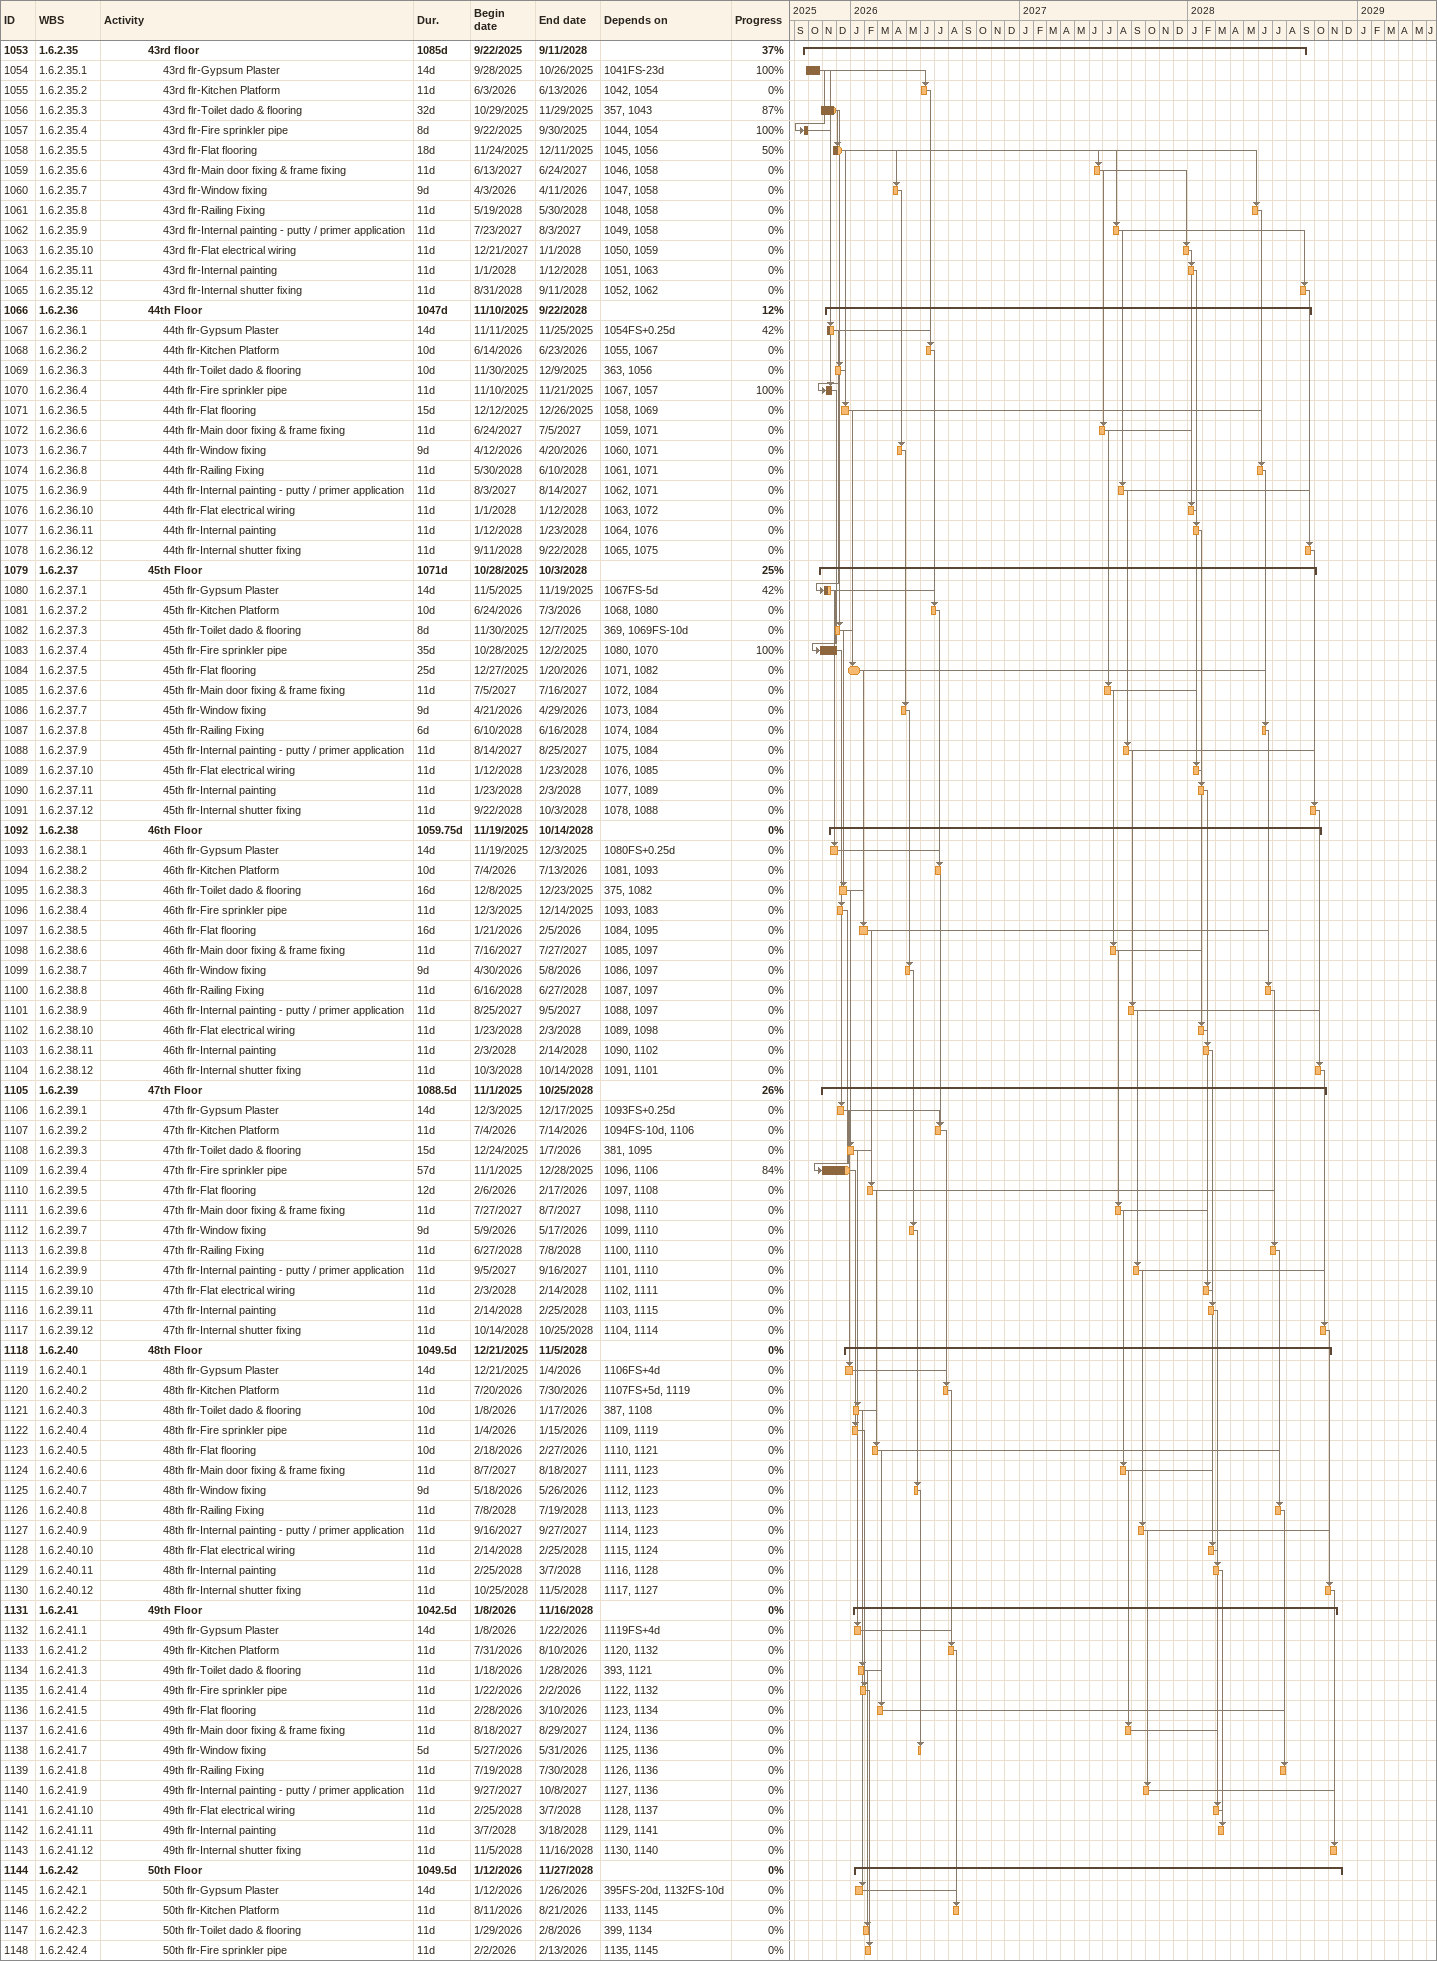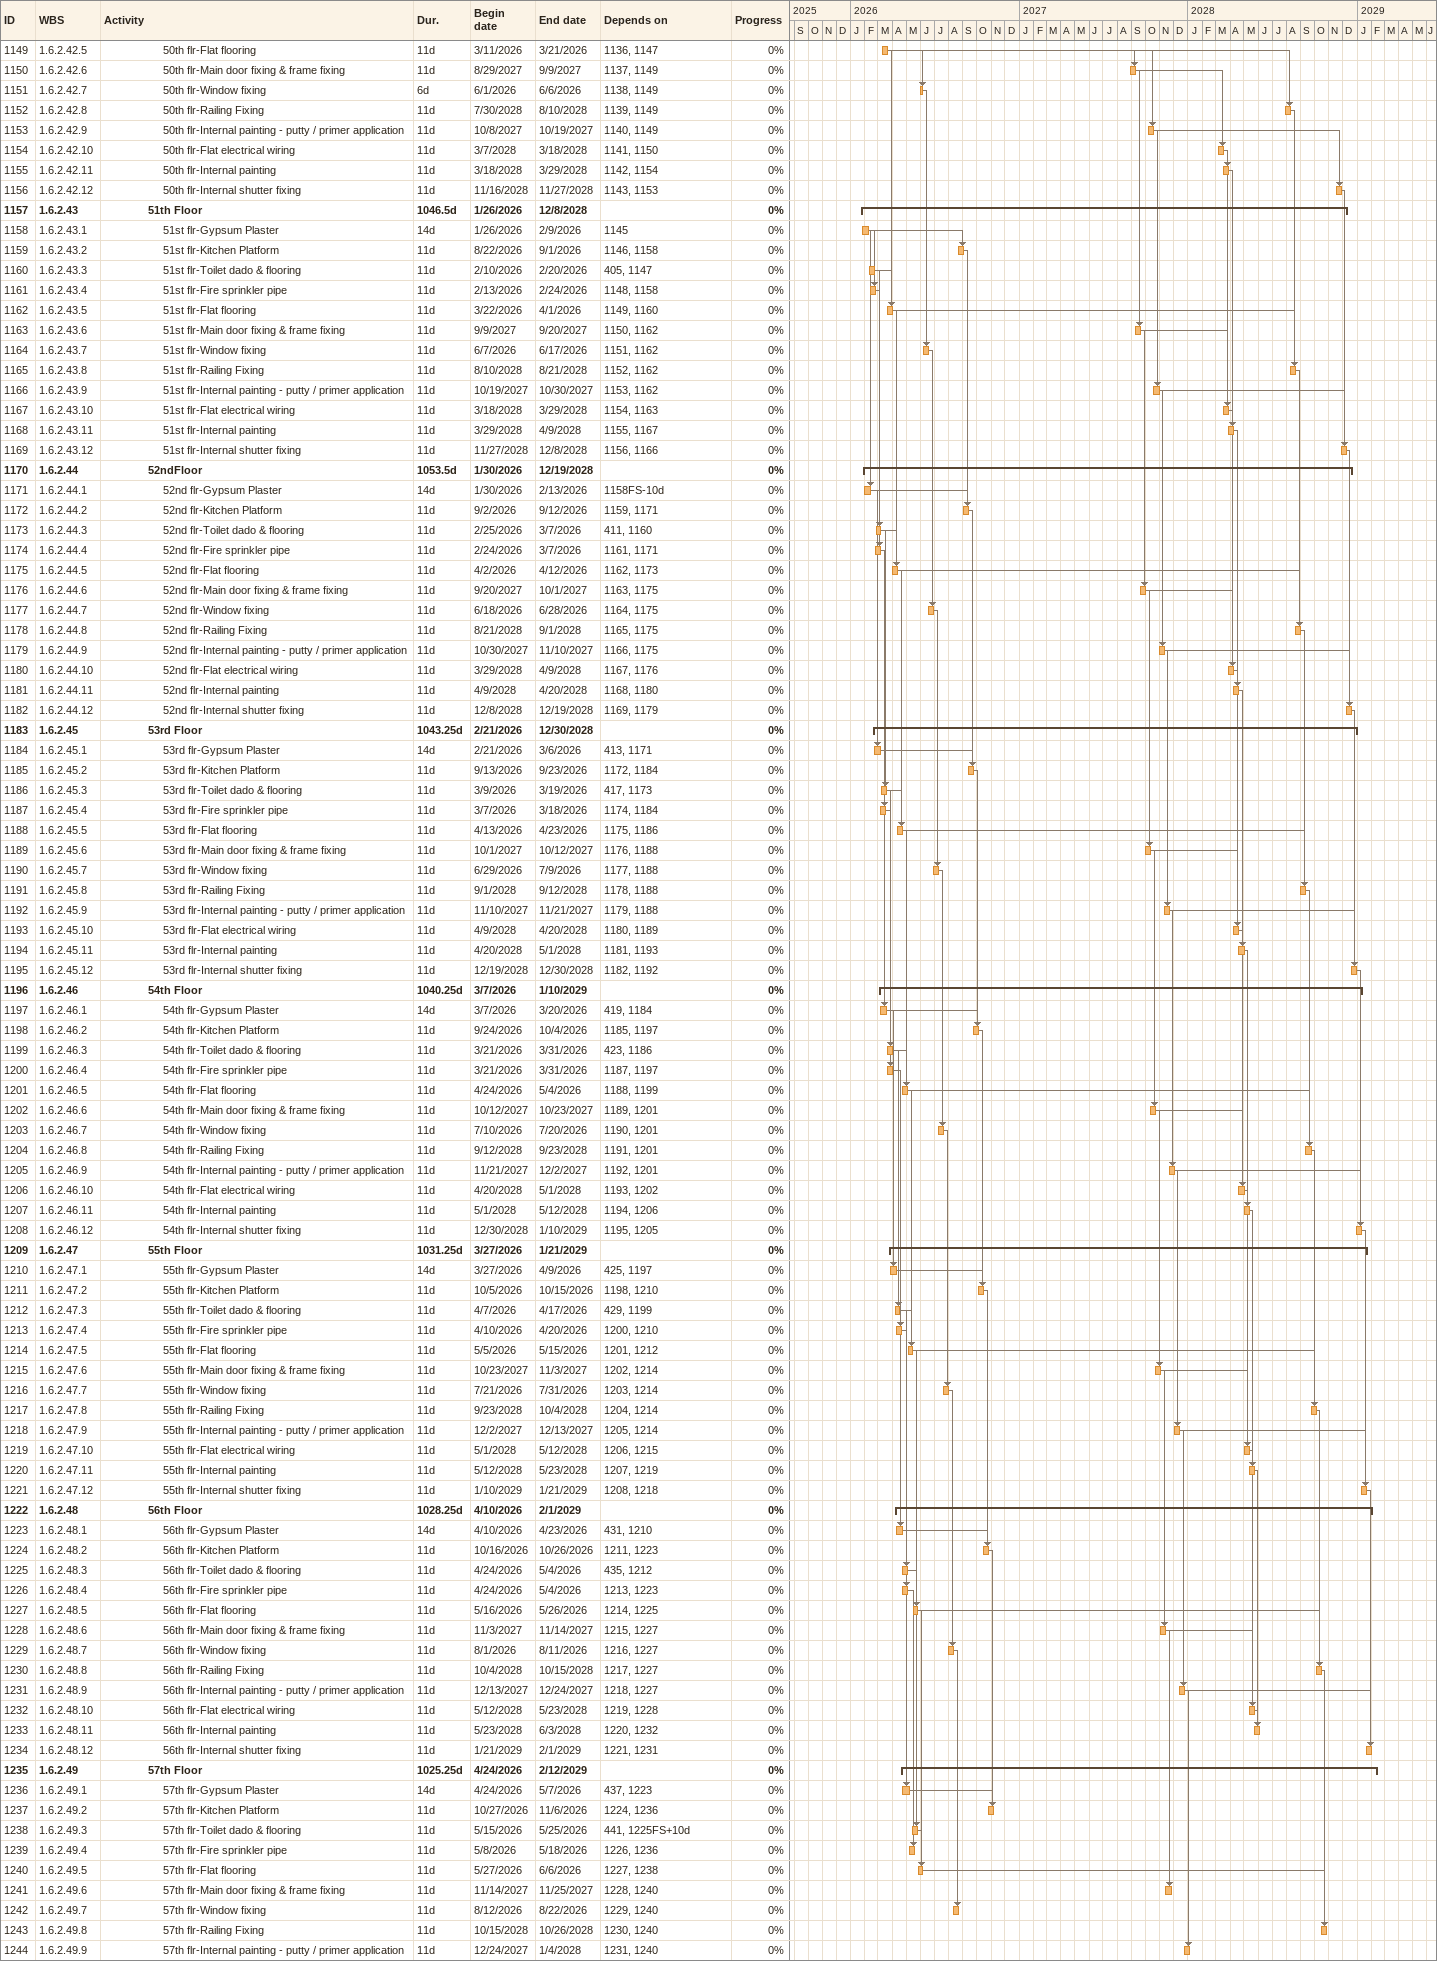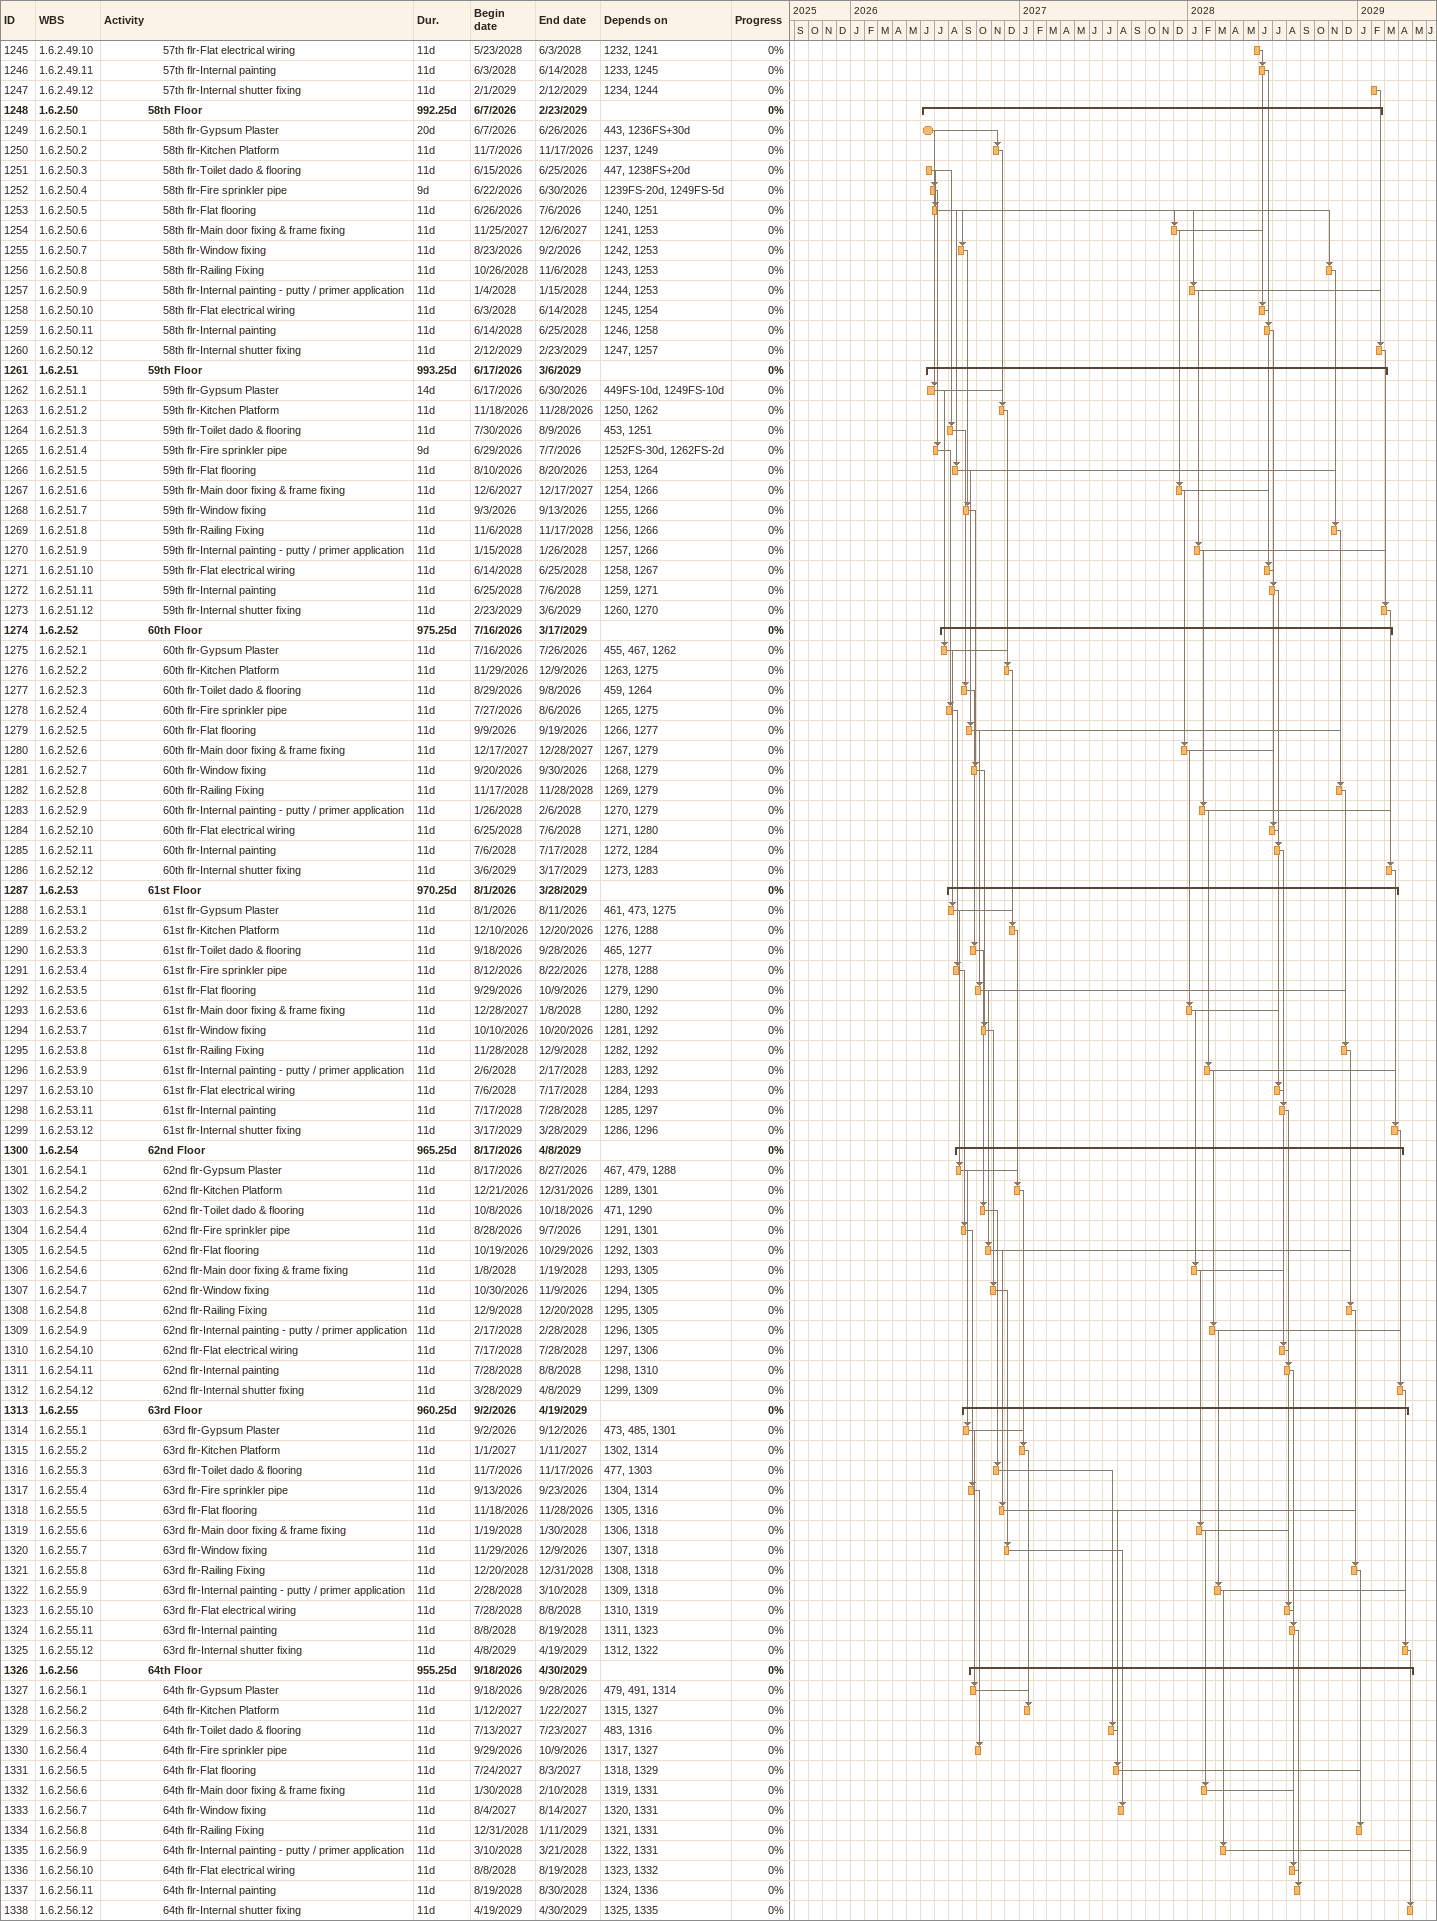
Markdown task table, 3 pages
| ID | WBS | Task | Duration | Start | Finish | Predecessors | % complete |
|---|---|---|---|---|---|---|---|
| 1053 | 1.6.2.35 | **43rd floor** | 1085d | 2025-09-22 | 2028-09-11 |  | 37 |
| 1054 | 1.6.2.35.1 | 43rd flr-Gypsum Plaster | 14d | 2025-09-28 | 2025-10-26 | 1041FS-23d | 100 |
| 1055 | 1.6.2.35.2 | 43rd flr-Kitchen Platform | 11d | 2026-06-03 | 2026-06-13 | 1042, 1054 | 0 |
| 1056 | 1.6.2.35.3 | 43rd flr-Toilet dado & flooring | 32d | 2025-10-29 | 2025-11-29 | 357, 1043 | 87 |
| 1057 | 1.6.2.35.4 | 43rd flr-Fire sprinkler pipe | 8d | 2025-09-22 | 2025-09-30 | 1044, 1054 | 100 |
| 1058 | 1.6.2.35.5 | 43rd flr-Flat flooring | 18d | 2025-11-24 | 2025-12-11 | 1045, 1056 | 50 |
| 1059 | 1.6.2.35.6 | 43rd flr-Main door fixing & frame fixing | 11d | 2027-06-13 | 2027-06-24 | 1046, 1058 | 0 |
| 1060 | 1.6.2.35.7 | 43rd flr-Window fixing | 9d | 2026-04-03 | 2026-04-11 | 1047, 1058 | 0 |
| 1061 | 1.6.2.35.8 | 43rd flr-Railing Fixing | 11d | 2028-05-19 | 2028-05-30 | 1048, 1058 | 0 |
| 1062 | 1.6.2.35.9 | 43rd flr-Internal painting - putty / primer application | 11d | 2027-07-23 | 2027-08-03 | 1049, 1058 | 0 |
| 1063 | 1.6.2.35.10 | 43rd flr-Flat electrical wiring | 11d | 2027-12-21 | 2028-01-01 | 1050, 1059 | 0 |
| 1064 | 1.6.2.35.11 | 43rd flr-Internal painting | 11d | 2028-01-01 | 2028-01-12 | 1051, 1063 | 0 |
| 1065 | 1.6.2.35.12 | 43rd flr-Internal shutter fixing | 11d | 2028-08-31 | 2028-09-11 | 1052, 1062 | 0 |
| 1066 | 1.6.2.36 | **44th Floor** | 1047d | 2025-11-10 | 2028-09-22 |  | 12 |
| 1067 | 1.6.2.36.1 | 44th flr-Gypsum Plaster | 14d | 2025-11-11 | 2025-11-25 | 1054FS+0.25d | 42 |
| 1068 | 1.6.2.36.2 | 44th flr-Kitchen Platform | 10d | 2026-06-14 | 2026-06-23 | 1055, 1067 | 0 |
| 1069 | 1.6.2.36.3 | 44th flr-Toilet dado & flooring | 10d | 2025-11-30 | 2025-12-09 | 363, 1056 | 0 |
| 1070 | 1.6.2.36.4 | 44th flr-Fire sprinkler pipe | 11d | 2025-11-10 | 2025-11-21 | 1067, 1057 | 100 |
| 1071 | 1.6.2.36.5 | 44th flr-Flat flooring | 15d | 2025-12-12 | 2025-12-26 | 1058, 1069 | 0 |
| 1072 | 1.6.2.36.6 | 44th flr-Main door fixing & frame fixing | 11d | 2027-06-24 | 2027-07-05 | 1059, 1071 | 0 |
| 1073 | 1.6.2.36.7 | 44th flr-Window fixing | 9d | 2026-04-12 | 2026-04-20 | 1060, 1071 | 0 |
| 1074 | 1.6.2.36.8 | 44th flr-Railing Fixing | 11d | 2028-05-30 | 2028-06-10 | 1061, 1071 | 0 |
| 1075 | 1.6.2.36.9 | 44th flr-Internal painting - putty / primer application | 11d | 2027-08-03 | 2027-08-14 | 1062, 1071 | 0 |
| 1076 | 1.6.2.36.10 | 44th flr-Flat electrical wiring | 11d | 2028-01-01 | 2028-01-12 | 1063, 1072 | 0 |
| 1077 | 1.6.2.36.11 | 44th flr-Internal painting | 11d | 2028-01-12 | 2028-01-23 | 1064, 1076 | 0 |
| 1078 | 1.6.2.36.12 | 44th flr-Internal shutter fixing | 11d | 2028-09-11 | 2028-09-22 | 1065, 1075 | 0 |
| 1079 | 1.6.2.37 | **45th Floor** | 1071d | 2025-10-28 | 2028-10-03 |  | 25 |
| 1080 | 1.6.2.37.1 | 45th flr-Gypsum Plaster | 14d | 2025-11-05 | 2025-11-19 | 1067FS-5d | 42 |
| 1081 | 1.6.2.37.2 | 45th flr-Kitchen Platform | 10d | 2026-06-24 | 2026-07-03 | 1068, 1080 | 0 |
| 1082 | 1.6.2.37.3 | 45th flr-Toilet dado & flooring | 8d | 2025-11-30 | 2025-12-07 | 369, 1069FS-10d | 0 |
| 1083 | 1.6.2.37.4 | 45th flr-Fire sprinkler pipe | 35d | 2025-10-28 | 2025-12-02 | 1080, 1070 | 100 |
| 1084 | 1.6.2.37.5 | 45th flr-Flat flooring | 25d | 2025-12-27 | 2026-01-20 | 1071, 1082 | 0 |
| 1085 | 1.6.2.37.6 | 45th flr-Main door fixing & frame fixing | 11d | 2027-07-05 | 2027-07-16 | 1072, 1084 | 0 |
| 1086 | 1.6.2.37.7 | 45th flr-Window fixing | 9d | 2026-04-21 | 2026-04-29 | 1073, 1084 | 0 |
| 1087 | 1.6.2.37.8 | 45th flr-Railing Fixing | 6d | 2028-06-10 | 2028-06-16 | 1074, 1084 | 0 |
| 1088 | 1.6.2.37.9 | 45th flr-Internal painting - putty / primer application | 11d | 2027-08-14 | 2027-08-25 | 1075, 1084 | 0 |
| 1089 | 1.6.2.37.10 | 45th flr-Flat electrical wiring | 11d | 2028-01-12 | 2028-01-23 | 1076, 1085 | 0 |
| 1090 | 1.6.2.37.11 | 45th flr-Internal painting | 11d | 2028-01-23 | 2028-02-03 | 1077, 1089 | 0 |
| 1091 | 1.6.2.37.12 | 45th flr-Internal shutter fixing | 11d | 2028-09-22 | 2028-10-03 | 1078, 1088 | 0 |
| 1092 | 1.6.2.38 | **46th Floor** | 1059.75d | 2025-11-19 | 2028-10-14 |  | 0 |
| 1093 | 1.6.2.38.1 | 46th flr-Gypsum Plaster | 14d | 2025-11-19 | 2025-12-03 | 1080FS+0.25d | 0 |
| 1094 | 1.6.2.38.2 | 46th flr-Kitchen Platform | 10d | 2026-07-04 | 2026-07-13 | 1081, 1093 | 0 |
| 1095 | 1.6.2.38.3 | 46th flr-Toilet dado & flooring | 16d | 2025-12-08 | 2025-12-23 | 375, 1082 | 0 |
| 1096 | 1.6.2.38.4 | 46th flr-Fire sprinkler pipe | 11d | 2025-12-03 | 2025-12-14 | 1093, 1083 | 0 |
| 1097 | 1.6.2.38.5 | 46th flr-Flat flooring | 16d | 2026-01-21 | 2026-02-05 | 1084, 1095 | 0 |
| 1098 | 1.6.2.38.6 | 46th flr-Main door fixing & frame fixing | 11d | 2027-07-16 | 2027-07-27 | 1085, 1097 | 0 |
| 1099 | 1.6.2.38.7 | 46th flr-Window fixing | 9d | 2026-04-30 | 2026-05-08 | 1086, 1097 | 0 |
| 1100 | 1.6.2.38.8 | 46th flr-Railing Fixing | 11d | 2028-06-16 | 2028-06-27 | 1087, 1097 | 0 |
| 1101 | 1.6.2.38.9 | 46th flr-Internal painting - putty / primer application | 11d | 2027-08-25 | 2027-09-05 | 1088, 1097 | 0 |
| 1102 | 1.6.2.38.10 | 46th flr-Flat electrical wiring | 11d | 2028-01-23 | 2028-02-03 | 1089, 1098 | 0 |
| 1103 | 1.6.2.38.11 | 46th flr-Internal painting | 11d | 2028-02-03 | 2028-02-14 | 1090, 1102 | 0 |
| 1104 | 1.6.2.38.12 | 46th flr-Internal shutter fixing | 11d | 2028-10-03 | 2028-10-14 | 1091, 1101 | 0 |
| 1105 | 1.6.2.39 | **47th Floor** | 1088.5d | 2025-11-01 | 2028-10-25 |  | 26 |
| 1106 | 1.6.2.39.1 | 47th flr-Gypsum Plaster | 14d | 2025-12-03 | 2025-12-17 | 1093FS+0.25d | 0 |
| 1107 | 1.6.2.39.2 | 47th flr-Kitchen Platform | 11d | 2026-07-04 | 2026-07-14 | 1094FS-10d, 1106 | 0 |
| 1108 | 1.6.2.39.3 | 47th flr-Toilet dado & flooring | 15d | 2025-12-24 | 2026-01-07 | 381, 1095 | 0 |
| 1109 | 1.6.2.39.4 | 47th flr-Fire sprinkler pipe | 57d | 2025-11-01 | 2025-12-28 | 1096, 1106 | 84 |
| 1110 | 1.6.2.39.5 | 47th flr-Flat flooring | 12d | 2026-02-06 | 2026-02-17 | 1097, 1108 | 0 |
| 1111 | 1.6.2.39.6 | 47th flr-Main door fixing & frame fixing | 11d | 2027-07-27 | 2027-08-07 | 1098, 1110 | 0 |
| 1112 | 1.6.2.39.7 | 47th flr-Window fixing | 9d | 2026-05-09 | 2026-05-17 | 1099, 1110 | 0 |
| 1113 | 1.6.2.39.8 | 47th flr-Railing Fixing | 11d | 2028-06-27 | 2028-07-08 | 1100, 1110 | 0 |
| 1114 | 1.6.2.39.9 | 47th flr-Internal painting - putty / primer application | 11d | 2027-09-05 | 2027-09-16 | 1101, 1110 | 0 |
| 1115 | 1.6.2.39.10 | 47th flr-Flat electrical wiring | 11d | 2028-02-03 | 2028-02-14 | 1102, 1111 | 0 |
| 1116 | 1.6.2.39.11 | 47th flr-Internal painting | 11d | 2028-02-14 | 2028-02-25 | 1103, 1115 | 0 |
| 1117 | 1.6.2.39.12 | 47th flr-Internal shutter fixing | 11d | 2028-10-14 | 2028-10-25 | 1104, 1114 | 0 |
| 1118 | 1.6.2.40 | **48th Floor** | 1049.5d | 2025-12-21 | 2028-11-05 |  | 0 |
| 1119 | 1.6.2.40.1 | 48th flr-Gypsum Plaster | 14d | 2025-12-21 | 2026-01-04 | 1106FS+4d | 0 |
| 1120 | 1.6.2.40.2 | 48th flr-Kitchen Platform | 11d | 2026-07-20 | 2026-07-30 | 1107FS+5d, 1119 | 0 |
| 1121 | 1.6.2.40.3 | 48th flr-Toilet dado & flooring | 10d | 2026-01-08 | 2026-01-17 | 387, 1108 | 0 |
| 1122 | 1.6.2.40.4 | 48th flr-Fire sprinkler pipe | 11d | 2026-01-04 | 2026-01-15 | 1109, 1119 | 0 |
| 1123 | 1.6.2.40.5 | 48th flr-Flat flooring | 10d | 2026-02-18 | 2026-02-27 | 1110, 1121 | 0 |
| 1124 | 1.6.2.40.6 | 48th flr-Main door fixing & frame fixing | 11d | 2027-08-07 | 2027-08-18 | 1111, 1123 | 0 |
| 1125 | 1.6.2.40.7 | 48th flr-Window fixing | 9d | 2026-05-18 | 2026-05-26 | 1112, 1123 | 0 |
| 1126 | 1.6.2.40.8 | 48th flr-Railing Fixing | 11d | 2028-07-08 | 2028-07-19 | 1113, 1123 | 0 |
| 1127 | 1.6.2.40.9 | 48th flr-Internal painting - putty / primer application | 11d | 2027-09-16 | 2027-09-27 | 1114, 1123 | 0 |
| 1128 | 1.6.2.40.10 | 48th flr-Flat electrical wiring | 11d | 2028-02-14 | 2028-02-25 | 1115, 1124 | 0 |
| 1129 | 1.6.2.40.11 | 48th flr-Internal painting | 11d | 2028-02-25 | 2028-03-07 | 1116, 1128 | 0 |
| 1130 | 1.6.2.40.12 | 48th flr-Internal shutter fixing | 11d | 2028-10-25 | 2028-11-05 | 1117, 1127 | 0 |
| 1131 | 1.6.2.41 | **49th Floor** | 1042.5d | 2026-01-08 | 2028-11-16 |  | 0 |
| 1132 | 1.6.2.41.1 | 49th flr-Gypsum Plaster | 14d | 2026-01-08 | 2026-01-22 | 1119FS+4d | 0 |
| 1133 | 1.6.2.41.2 | 49th flr-Kitchen Platform | 11d | 2026-07-31 | 2026-08-10 | 1120, 1132 | 0 |
| 1134 | 1.6.2.41.3 | 49th flr-Toilet dado & flooring | 11d | 2026-01-18 | 2026-01-28 | 393, 1121 | 0 |
| 1135 | 1.6.2.41.4 | 49th flr-Fire sprinkler pipe | 11d | 2026-01-22 | 2026-02-02 | 1122, 1132 | 0 |
| 1136 | 1.6.2.41.5 | 49th flr-Flat flooring | 11d | 2026-02-28 | 2026-03-10 | 1123, 1134 | 0 |
| 1137 | 1.6.2.41.6 | 49th flr-Main door fixing & frame fixing | 11d | 2027-08-18 | 2027-08-29 | 1124, 1136 | 0 |
| 1138 | 1.6.2.41.7 | 49th flr-Window fixing | 5d | 2026-05-27 | 2026-05-31 | 1125, 1136 | 0 |
| 1139 | 1.6.2.41.8 | 49th flr-Railing Fixing | 11d | 2028-07-19 | 2028-07-30 | 1126, 1136 | 0 |
| 1140 | 1.6.2.41.9 | 49th flr-Internal painting - putty / primer application | 11d | 2027-09-27 | 2027-10-08 | 1127, 1136 | 0 |
| 1141 | 1.6.2.41.10 | 49th flr-Flat electrical wiring | 11d | 2028-02-25 | 2028-03-07 | 1128, 1137 | 0 |
| 1142 | 1.6.2.41.11 | 49th flr-Internal painting | 11d | 2028-03-07 | 2028-03-18 | 1129, 1141 | 0 |
| 1143 | 1.6.2.41.12 | 49th flr-Internal shutter fixing | 11d | 2028-11-05 | 2028-11-16 | 1130, 1140 | 0 |
| 1144 | 1.6.2.42 | **50th Floor** | 1049.5d | 2026-01-12 | 2028-11-27 |  | 0 |
| 1145 | 1.6.2.42.1 | 50th flr-Gypsum Plaster | 14d | 2026-01-12 | 2026-01-26 | 395FS-20d, 1132FS-10d | 0 |
| 1146 | 1.6.2.42.2 | 50th flr-Kitchen Platform | 11d | 2026-08-11 | 2026-08-21 | 1133, 1145 | 0 |
| 1147 | 1.6.2.42.3 | 50th flr-Toilet dado & flooring | 11d | 2026-01-29 | 2026-02-08 | 399, 1134 | 0 |
| 1148 | 1.6.2.42.4 | 50th flr-Fire sprinkler pipe | 11d | 2026-02-02 | 2026-02-13 | 1135, 1145 | 0 |
| 1149 | 1.6.2.42.5 | 50th flr-Flat flooring | 11d | 2026-03-11 | 2026-03-21 | 1136, 1147 | 0 |
| 1150 | 1.6.2.42.6 | 50th flr-Main door fixing & frame fixing | 11d | 2027-08-29 | 2027-09-09 | 1137, 1149 | 0 |
| 1151 | 1.6.2.42.7 | 50th flr-Window fixing | 6d | 2026-06-01 | 2026-06-06 | 1138, 1149 | 0 |
| 1152 | 1.6.2.42.8 | 50th flr-Railing Fixing | 11d | 2028-07-30 | 2028-08-10 | 1139, 1149 | 0 |
| 1153 | 1.6.2.42.9 | 50th flr-Internal painting - putty / primer application | 11d | 2027-10-08 | 2027-10-19 | 1140, 1149 | 0 |
| 1154 | 1.6.2.42.10 | 50th flr-Flat electrical wiring | 11d | 2028-03-07 | 2028-03-18 | 1141, 1150 | 0 |
| 1155 | 1.6.2.42.11 | 50th flr-Internal painting | 11d | 2028-03-18 | 2028-03-29 | 1142, 1154 | 0 |
| 1156 | 1.6.2.42.12 | 50th flr-Internal shutter fixing | 11d | 2028-11-16 | 2028-11-27 | 1143, 1153 | 0 |
| 1157 | 1.6.2.43 | **51th Floor** | 1046.5d | 2026-01-26 | 2028-12-08 |  | 0 |
| 1158 | 1.6.2.43.1 | 51st flr-Gypsum Plaster | 14d | 2026-01-26 | 2026-02-09 | 1145 | 0 |
| 1159 | 1.6.2.43.2 | 51st flr-Kitchen Platform | 11d | 2026-08-22 | 2026-09-01 | 1146, 1158 | 0 |
| 1160 | 1.6.2.43.3 | 51st flr-Toilet dado & flooring | 11d | 2026-02-10 | 2026-02-20 | 405, 1147 | 0 |
| 1161 | 1.6.2.43.4 | 51st flr-Fire sprinkler pipe | 11d | 2026-02-13 | 2026-02-24 | 1148, 1158 | 0 |
| 1162 | 1.6.2.43.5 | 51st flr-Flat flooring | 11d | 2026-03-22 | 2026-04-01 | 1149, 1160 | 0 |
| 1163 | 1.6.2.43.6 | 51st flr-Main door fixing & frame fixing | 11d | 2027-09-09 | 2027-09-20 | 1150, 1162 | 0 |
| 1164 | 1.6.2.43.7 | 51st flr-Window fixing | 11d | 2026-06-07 | 2026-06-17 | 1151, 1162 | 0 |
| 1165 | 1.6.2.43.8 | 51st flr-Railing Fixing | 11d | 2028-08-10 | 2028-08-21 | 1152, 1162 | 0 |
| 1166 | 1.6.2.43.9 | 51st flr-Internal painting - putty / primer application | 11d | 2027-10-19 | 2027-10-30 | 1153, 1162 | 0 |
| 1167 | 1.6.2.43.10 | 51st flr-Flat electrical wiring | 11d | 2028-03-18 | 2028-03-29 | 1154, 1163 | 0 |
| 1168 | 1.6.2.43.11 | 51st flr-Internal painting | 11d | 2028-03-29 | 2028-04-09 | 1155, 1167 | 0 |
| 1169 | 1.6.2.43.12 | 51st flr-Internal shutter fixing | 11d | 2028-11-27 | 2028-12-08 | 1156, 1166 | 0 |
| 1170 | 1.6.2.44 | **52ndFloor** | 1053.5d | 2026-01-30 | 2028-12-19 |  | 0 |
| 1171 | 1.6.2.44.1 | 52nd flr-Gypsum Plaster | 14d | 2026-01-30 | 2026-02-13 | 1158FS-10d | 0 |
| 1172 | 1.6.2.44.2 | 52nd flr-Kitchen Platform | 11d | 2026-09-02 | 2026-09-12 | 1159, 1171 | 0 |
| 1173 | 1.6.2.44.3 | 52nd flr-Toilet dado & flooring | 11d | 2026-02-25 | 2026-03-07 | 411, 1160 | 0 |
| 1174 | 1.6.2.44.4 | 52nd flr-Fire sprinkler pipe | 11d | 2026-02-24 | 2026-03-07 | 1161, 1171 | 0 |
| 1175 | 1.6.2.44.5 | 52nd flr-Flat flooring | 11d | 2026-04-02 | 2026-04-12 | 1162, 1173 | 0 |
| 1176 | 1.6.2.44.6 | 52nd flr-Main door fixing & frame fixing | 11d | 2027-09-20 | 2027-10-01 | 1163, 1175 | 0 |
| 1177 | 1.6.2.44.7 | 52nd flr-Window fixing | 11d | 2026-06-18 | 2026-06-28 | 1164, 1175 | 0 |
| 1178 | 1.6.2.44.8 | 52nd flr-Railing Fixing | 11d | 2028-08-21 | 2028-09-01 | 1165, 1175 | 0 |
| 1179 | 1.6.2.44.9 | 52nd flr-Internal painting - putty / primer application | 11d | 2027-10-30 | 2027-11-10 | 1166, 1175 | 0 |
| 1180 | 1.6.2.44.10 | 52nd flr-Flat electrical wiring | 11d | 2028-03-29 | 2028-04-09 | 1167, 1176 | 0 |
| 1181 | 1.6.2.44.11 | 52nd flr-Internal painting | 11d | 2028-04-09 | 2028-04-20 | 1168, 1180 | 0 |
| 1182 | 1.6.2.44.12 | 52nd flr-Internal shutter fixing | 11d | 2028-12-08 | 2028-12-19 | 1169, 1179 | 0 |
| 1183 | 1.6.2.45 | **53rd Floor** | 1043.25d | 2026-02-21 | 2028-12-30 |  | 0 |
| 1184 | 1.6.2.45.1 | 53rd flr-Gypsum Plaster | 14d | 2026-02-21 | 2026-03-06 | 413, 1171 | 0 |
| 1185 | 1.6.2.45.2 | 53rd flr-Kitchen Platform | 11d | 2026-09-13 | 2026-09-23 | 1172, 1184 | 0 |
| 1186 | 1.6.2.45.3 | 53rd flr-Toilet dado & flooring | 11d | 2026-03-09 | 2026-03-19 | 417, 1173 | 0 |
| 1187 | 1.6.2.45.4 | 53rd flr-Fire sprinkler pipe | 11d | 2026-03-07 | 2026-03-18 | 1174, 1184 | 0 |
| 1188 | 1.6.2.45.5 | 53rd flr-Flat flooring | 11d | 2026-04-13 | 2026-04-23 | 1175, 1186 | 0 |
| 1189 | 1.6.2.45.6 | 53rd flr-Main door fixing & frame fixing | 11d | 2027-10-01 | 2027-10-12 | 1176, 1188 | 0 |
| 1190 | 1.6.2.45.7 | 53rd flr-Window fixing | 11d | 2026-06-29 | 2026-07-09 | 1177, 1188 | 0 |
| 1191 | 1.6.2.45.8 | 53rd flr-Railing Fixing | 11d | 2028-09-01 | 2028-09-12 | 1178, 1188 | 0 |
| 1192 | 1.6.2.45.9 | 53rd flr-Internal painting - putty / primer application | 11d | 2027-11-10 | 2027-11-21 | 1179, 1188 | 0 |
| 1193 | 1.6.2.45.10 | 53rd flr-Flat electrical wiring | 11d | 2028-04-09 | 2028-04-20 | 1180, 1189 | 0 |
| 1194 | 1.6.2.45.11 | 53rd flr-Internal painting | 11d | 2028-04-20 | 2028-05-01 | 1181, 1193 | 0 |
| 1195 | 1.6.2.45.12 | 53rd flr-Internal shutter fixing | 11d | 2028-12-19 | 2028-12-30 | 1182, 1192 | 0 |
| 1196 | 1.6.2.46 | **54th Floor** | 1040.25d | 2026-03-07 | 2029-01-10 |  | 0 |
| 1197 | 1.6.2.46.1 | 54th flr-Gypsum Plaster | 14d | 2026-03-07 | 2026-03-20 | 419, 1184 | 0 |
| 1198 | 1.6.2.46.2 | 54th flr-Kitchen Platform | 11d | 2026-09-24 | 2026-10-04 | 1185, 1197 | 0 |
| 1199 | 1.6.2.46.3 | 54th flr-Toilet dado & flooring | 11d | 2026-03-21 | 2026-03-31 | 423, 1186 | 0 |
| 1200 | 1.6.2.46.4 | 54th flr-Fire sprinkler pipe | 11d | 2026-03-21 | 2026-03-31 | 1187, 1197 | 0 |
| 1201 | 1.6.2.46.5 | 54th flr-Flat flooring | 11d | 2026-04-24 | 2026-05-04 | 1188, 1199 | 0 |
| 1202 | 1.6.2.46.6 | 54th flr-Main door fixing & frame fixing | 11d | 2027-10-12 | 2027-10-23 | 1189, 1201 | 0 |
| 1203 | 1.6.2.46.7 | 54th flr-Window fixing | 11d | 2026-07-10 | 2026-07-20 | 1190, 1201 | 0 |
| 1204 | 1.6.2.46.8 | 54th flr-Railing Fixing | 11d | 2028-09-12 | 2028-09-23 | 1191, 1201 | 0 |
| 1205 | 1.6.2.46.9 | 54th flr-Internal painting - putty / primer application | 11d | 2027-11-21 | 2027-12-02 | 1192, 1201 | 0 |
| 1206 | 1.6.2.46.10 | 54th flr-Flat electrical wiring | 11d | 2028-04-20 | 2028-05-01 | 1193, 1202 | 0 |
| 1207 | 1.6.2.46.11 | 54th flr-Internal painting | 11d | 2028-05-01 | 2028-05-12 | 1194, 1206 | 0 |
| 1208 | 1.6.2.46.12 | 54th flr-Internal shutter fixing | 11d | 2028-12-30 | 2029-01-10 | 1195, 1205 | 0 |
| 1209 | 1.6.2.47 | **55th Floor** | 1031.25d | 2026-03-27 | 2029-01-21 |  | 0 |
| 1210 | 1.6.2.47.1 | 55th flr-Gypsum Plaster | 14d | 2026-03-27 | 2026-04-09 | 425, 1197 | 0 |
| 1211 | 1.6.2.47.2 | 55th flr-Kitchen Platform | 11d | 2026-10-05 | 2026-10-15 | 1198, 1210 | 0 |
| 1212 | 1.6.2.47.3 | 55th flr-Toilet dado & flooring | 11d | 2026-04-07 | 2026-04-17 | 429, 1199 | 0 |
| 1213 | 1.6.2.47.4 | 55th flr-Fire sprinkler pipe | 11d | 2026-04-10 | 2026-04-20 | 1200, 1210 | 0 |
| 1214 | 1.6.2.47.5 | 55th flr-Flat flooring | 11d | 2026-05-05 | 2026-05-15 | 1201, 1212 | 0 |
| 1215 | 1.6.2.47.6 | 55th flr-Main door fixing & frame fixing | 11d | 2027-10-23 | 2027-11-03 | 1202, 1214 | 0 |
| 1216 | 1.6.2.47.7 | 55th flr-Window fixing | 11d | 2026-07-21 | 2026-07-31 | 1203, 1214 | 0 |
| 1217 | 1.6.2.47.8 | 55th flr-Railing Fixing | 11d | 2028-09-23 | 2028-10-04 | 1204, 1214 | 0 |
| 1218 | 1.6.2.47.9 | 55th flr-Internal painting - putty / primer application | 11d | 2027-12-02 | 2027-12-13 | 1205, 1214 | 0 |
| 1219 | 1.6.2.47.10 | 55th flr-Flat electrical wiring | 11d | 2028-05-01 | 2028-05-12 | 1206, 1215 | 0 |
| 1220 | 1.6.2.47.11 | 55th flr-Internal painting | 11d | 2028-05-12 | 2028-05-23 | 1207, 1219 | 0 |
| 1221 | 1.6.2.47.12 | 55th flr-Internal shutter fixing | 11d | 2029-01-10 | 2029-01-21 | 1208, 1218 | 0 |
| 1222 | 1.6.2.48 | **56th Floor** | 1028.25d | 2026-04-10 | 2029-02-01 |  | 0 |
| 1223 | 1.6.2.48.1 | 56th flr-Gypsum Plaster | 14d | 2026-04-10 | 2026-04-23 | 431, 1210 | 0 |
| 1224 | 1.6.2.48.2 | 56th flr-Kitchen Platform | 11d | 2026-10-16 | 2026-10-26 | 1211, 1223 | 0 |
| 1225 | 1.6.2.48.3 | 56th flr-Toilet dado & flooring | 11d | 2026-04-24 | 2026-05-04 | 435, 1212 | 0 |
| 1226 | 1.6.2.48.4 | 56th flr-Fire sprinkler pipe | 11d | 2026-04-24 | 2026-05-04 | 1213, 1223 | 0 |
| 1227 | 1.6.2.48.5 | 56th flr-Flat flooring | 11d | 2026-05-16 | 2026-05-26 | 1214, 1225 | 0 |
| 1228 | 1.6.2.48.6 | 56th flr-Main door fixing & frame fixing | 11d | 2027-11-03 | 2027-11-14 | 1215, 1227 | 0 |
| 1229 | 1.6.2.48.7 | 56th flr-Window fixing | 11d | 2026-08-01 | 2026-08-11 | 1216, 1227 | 0 |
| 1230 | 1.6.2.48.8 | 56th flr-Railing Fixing | 11d | 2028-10-04 | 2028-10-15 | 1217, 1227 | 0 |
| 1231 | 1.6.2.48.9 | 56th flr-Internal painting - putty / primer application | 11d | 2027-12-13 | 2027-12-24 | 1218, 1227 | 0 |
| 1232 | 1.6.2.48.10 | 56th flr-Flat electrical wiring | 11d | 2028-05-12 | 2028-05-23 | 1219, 1228 | 0 |
| 1233 | 1.6.2.48.11 | 56th flr-Internal painting | 11d | 2028-05-23 | 2028-06-03 | 1220, 1232 | 0 |
| 1234 | 1.6.2.48.12 | 56th flr-Internal shutter fixing | 11d | 2029-01-21 | 2029-02-01 | 1221, 1231 | 0 |
| 1235 | 1.6.2.49 | **57th Floor** | 1025.25d | 2026-04-24 | 2029-02-12 |  | 0 |
| 1236 | 1.6.2.49.1 | 57th flr-Gypsum Plaster | 14d | 2026-04-24 | 2026-05-07 | 437, 1223 | 0 |
| 1237 | 1.6.2.49.2 | 57th flr-Kitchen Platform | 11d | 2026-10-27 | 2026-11-06 | 1224, 1236 | 0 |
| 1238 | 1.6.2.49.3 | 57th flr-Toilet dado & flooring | 11d | 2026-05-15 | 2026-05-25 | 441, 1225FS+10d | 0 |
| 1239 | 1.6.2.49.4 | 57th flr-Fire sprinkler pipe | 11d | 2026-05-08 | 2026-05-18 | 1226, 1236 | 0 |
| 1240 | 1.6.2.49.5 | 57th flr-Flat flooring | 11d | 2026-05-27 | 2026-06-06 | 1227, 1238 | 0 |
| 1241 | 1.6.2.49.6 | 57th flr-Main door fixing & frame fixing | 11d | 2027-11-14 | 2027-11-25 | 1228, 1240 | 0 |
| 1242 | 1.6.2.49.7 | 57th flr-Window fixing | 11d | 2026-08-12 | 2026-08-22 | 1229, 1240 | 0 |
| 1243 | 1.6.2.49.8 | 57th flr-Railing Fixing | 11d | 2028-10-15 | 2028-10-26 | 1230, 1240 | 0 |
| 1244 | 1.6.2.49.9 | 57th flr-Internal painting - putty / primer application | 11d | 2027-12-24 | 2028-01-04 | 1231, 1240 | 0 |
| 1245 | 1.6.2.49.10 | 57th flr-Flat electrical wiring | 11d | 2028-05-23 | 2028-06-03 | 1232, 1241 | 0 |
| 1246 | 1.6.2.49.11 | 57th flr-Internal painting | 11d | 2028-06-03 | 2028-06-14 | 1233, 1245 | 0 |
| 1247 | 1.6.2.49.12 | 57th flr-Internal shutter fixing | 11d | 2029-02-01 | 2029-02-12 | 1234, 1244 | 0 |
| 1248 | 1.6.2.50 | **58th Floor** | 992.25d | 2026-06-07 | 2029-02-23 |  | 0 |
| 1249 | 1.6.2.50.1 | 58th flr-Gypsum Plaster | 20d | 2026-06-07 | 2026-06-26 | 443, 1236FS+30d | 0 |
| 1250 | 1.6.2.50.2 | 58th flr-Kitchen Platform | 11d | 2026-11-07 | 2026-11-17 | 1237, 1249 | 0 |
| 1251 | 1.6.2.50.3 | 58th flr-Toilet dado & flooring | 11d | 2026-06-15 | 2026-06-25 | 447, 1238FS+20d | 0 |
| 1252 | 1.6.2.50.4 | 58th flr-Fire sprinkler pipe | 9d | 2026-06-22 | 2026-06-30 | 1239FS-20d, 1249FS-5d | 0 |
| 1253 | 1.6.2.50.5 | 58th flr-Flat flooring | 11d | 2026-06-26 | 2026-07-06 | 1240, 1251 | 0 |
| 1254 | 1.6.2.50.6 | 58th flr-Main door fixing & frame fixing | 11d | 2027-11-25 | 2027-12-06 | 1241, 1253 | 0 |
| 1255 | 1.6.2.50.7 | 58th flr-Window fixing | 11d | 2026-08-23 | 2026-09-02 | 1242, 1253 | 0 |
| 1256 | 1.6.2.50.8 | 58th flr-Railing Fixing | 11d | 2028-10-26 | 2028-11-06 | 1243, 1253 | 0 |
| 1257 | 1.6.2.50.9 | 58th flr-Internal painting - putty / primer application | 11d | 2028-01-04 | 2028-01-15 | 1244, 1253 | 0 |
| 1258 | 1.6.2.50.10 | 58th flr-Flat electrical wiring | 11d | 2028-06-03 | 2028-06-14 | 1245, 1254 | 0 |
| 1259 | 1.6.2.50.11 | 58th flr-Internal painting | 11d | 2028-06-14 | 2028-06-25 | 1246, 1258 | 0 |
| 1260 | 1.6.2.50.12 | 58th flr-Internal shutter fixing | 11d | 2029-02-12 | 2029-02-23 | 1247, 1257 | 0 |
| 1261 | 1.6.2.51 | **59th Floor** | 993.25d | 2026-06-17 | 2029-03-06 |  | 0 |
| 1262 | 1.6.2.51.1 | 59th flr-Gypsum Plaster | 14d | 2026-06-17 | 2026-06-30 | 449FS-10d, 1249FS-10d | 0 |
| 1263 | 1.6.2.51.2 | 59th flr-Kitchen Platform | 11d | 2026-11-18 | 2026-11-28 | 1250, 1262 | 0 |
| 1264 | 1.6.2.51.3 | 59th flr-Toilet dado & flooring | 11d | 2026-07-30 | 2026-08-09 | 453, 1251 | 0 |
| 1265 | 1.6.2.51.4 | 59th flr-Fire sprinkler pipe | 9d | 2026-06-29 | 2026-07-07 | 1252FS-30d, 1262FS-2d | 0 |
| 1266 | 1.6.2.51.5 | 59th flr-Flat flooring | 11d | 2026-08-10 | 2026-08-20 | 1253, 1264 | 0 |
| 1267 | 1.6.2.51.6 | 59th flr-Main door fixing & frame fixing | 11d | 2027-12-06 | 2027-12-17 | 1254, 1266 | 0 |
| 1268 | 1.6.2.51.7 | 59th flr-Window fixing | 11d | 2026-09-03 | 2026-09-13 | 1255, 1266 | 0 |
| 1269 | 1.6.2.51.8 | 59th flr-Railing Fixing | 11d | 2028-11-06 | 2028-11-17 | 1256, 1266 | 0 |
| 1270 | 1.6.2.51.9 | 59th flr-Internal painting - putty / primer application | 11d | 2028-01-15 | 2028-01-26 | 1257, 1266 | 0 |
| 1271 | 1.6.2.51.10 | 59th flr-Flat electrical wiring | 11d | 2028-06-14 | 2028-06-25 | 1258, 1267 | 0 |
| 1272 | 1.6.2.51.11 | 59th flr-Internal painting | 11d | 2028-06-25 | 2028-07-06 | 1259, 1271 | 0 |
| 1273 | 1.6.2.51.12 | 59th flr-Internal shutter fixing | 11d | 2029-02-23 | 2029-03-06 | 1260, 1270 | 0 |
| 1274 | 1.6.2.52 | **60th Floor** | 975.25d | 2026-07-16 | 2029-03-17 |  | 0 |
| 1275 | 1.6.2.52.1 | 60th flr-Gypsum Plaster | 11d | 2026-07-16 | 2026-07-26 | 455, 467, 1262 | 0 |
| 1276 | 1.6.2.52.2 | 60th flr-Kitchen Platform | 11d | 2026-11-29 | 2026-12-09 | 1263, 1275 | 0 |
| 1277 | 1.6.2.52.3 | 60th flr-Toilet dado & flooring | 11d | 2026-08-29 | 2026-09-08 | 459, 1264 | 0 |
| 1278 | 1.6.2.52.4 | 60th flr-Fire sprinkler pipe | 11d | 2026-07-27 | 2026-08-06 | 1265, 1275 | 0 |
| 1279 | 1.6.2.52.5 | 60th flr-Flat flooring | 11d | 2026-09-09 | 2026-09-19 | 1266, 1277 | 0 |
| 1280 | 1.6.2.52.6 | 60th flr-Main door fixing & frame fixing | 11d | 2027-12-17 | 2027-12-28 | 1267, 1279 | 0 |
| 1281 | 1.6.2.52.7 | 60th flr-Window fixing | 11d | 2026-09-20 | 2026-09-30 | 1268, 1279 | 0 |
| 1282 | 1.6.2.52.8 | 60th flr-Railing Fixing | 11d | 2028-11-17 | 2028-11-28 | 1269, 1279 | 0 |
| 1283 | 1.6.2.52.9 | 60th flr-Internal painting - putty / primer application | 11d | 2028-01-26 | 2028-02-06 | 1270, 1279 | 0 |
| 1284 | 1.6.2.52.10 | 60th flr-Flat electrical wiring | 11d | 2028-06-25 | 2028-07-06 | 1271, 1280 | 0 |
| 1285 | 1.6.2.52.11 | 60th flr-Internal painting | 11d | 2028-07-06 | 2028-07-17 | 1272, 1284 | 0 |
| 1286 | 1.6.2.52.12 | 60th flr-Internal shutter fixing | 11d | 2029-03-06 | 2029-03-17 | 1273, 1283 | 0 |
| 1287 | 1.6.2.53 | **61st Floor** | 970.25d | 2026-08-01 | 2029-03-28 |  | 0 |
| 1288 | 1.6.2.53.1 | 61st flr-Gypsum Plaster | 11d | 2026-08-01 | 2026-08-11 | 461, 473, 1275 | 0 |
| 1289 | 1.6.2.53.2 | 61st flr-Kitchen Platform | 11d | 2026-12-10 | 2026-12-20 | 1276, 1288 | 0 |
| 1290 | 1.6.2.53.3 | 61st flr-Toilet dado & flooring | 11d | 2026-09-18 | 2026-09-28 | 465, 1277 | 0 |
| 1291 | 1.6.2.53.4 | 61st flr-Fire sprinkler pipe | 11d | 2026-08-12 | 2026-08-22 | 1278, 1288 | 0 |
| 1292 | 1.6.2.53.5 | 61st flr-Flat flooring | 11d | 2026-09-29 | 2026-10-09 | 1279, 1290 | 0 |
| 1293 | 1.6.2.53.6 | 61st flr-Main door fixing & frame fixing | 11d | 2027-12-28 | 2028-01-08 | 1280, 1292 | 0 |
| 1294 | 1.6.2.53.7 | 61st flr-Window fixing | 11d | 2026-10-10 | 2026-10-20 | 1281, 1292 | 0 |
| 1295 | 1.6.2.53.8 | 61st flr-Railing Fixing | 11d | 2028-11-28 | 2028-12-09 | 1282, 1292 | 0 |
| 1296 | 1.6.2.53.9 | 61st flr-Internal painting - putty / primer application | 11d | 2028-02-06 | 2028-02-17 | 1283, 1292 | 0 |
| 1297 | 1.6.2.53.10 | 61st flr-Flat electrical wiring | 11d | 2028-07-06 | 2028-07-17 | 1284, 1293 | 0 |
| 1298 | 1.6.2.53.11 | 61st flr-Internal painting | 11d | 2028-07-17 | 2028-07-28 | 1285, 1297 | 0 |
| 1299 | 1.6.2.53.12 | 61st flr-Internal shutter fixing | 11d | 2029-03-17 | 2029-03-28 | 1286, 1296 | 0 |
| 1300 | 1.6.2.54 | **62nd Floor** | 965.25d | 2026-08-17 | 2029-04-08 |  | 0 |
| 1301 | 1.6.2.54.1 | 62nd flr-Gypsum Plaster | 11d | 2026-08-17 | 2026-08-27 | 467, 479, 1288 | 0 |
| 1302 | 1.6.2.54.2 | 62nd flr-Kitchen Platform | 11d | 2026-12-21 | 2026-12-31 | 1289, 1301 | 0 |
| 1303 | 1.6.2.54.3 | 62nd flr-Toilet dado & flooring | 11d | 2026-10-08 | 2026-10-18 | 471, 1290 | 0 |
| 1304 | 1.6.2.54.4 | 62nd flr-Fire sprinkler pipe | 11d | 2026-08-28 | 2026-09-07 | 1291, 1301 | 0 |
| 1305 | 1.6.2.54.5 | 62nd flr-Flat flooring | 11d | 2026-10-19 | 2026-10-29 | 1292, 1303 | 0 |
| 1306 | 1.6.2.54.6 | 62nd flr-Main door fixing & frame fixing | 11d | 2028-01-08 | 2028-01-19 | 1293, 1305 | 0 |
| 1307 | 1.6.2.54.7 | 62nd flr-Window fixing | 11d | 2026-10-30 | 2026-11-09 | 1294, 1305 | 0 |
| 1308 | 1.6.2.54.8 | 62nd flr-Railing Fixing | 11d | 2028-12-09 | 2028-12-20 | 1295, 1305 | 0 |
| 1309 | 1.6.2.54.9 | 62nd flr-Internal painting - putty / primer application | 11d | 2028-02-17 | 2028-02-28 | 1296, 1305 | 0 |
| 1310 | 1.6.2.54.10 | 62nd flr-Flat electrical wiring | 11d | 2028-07-17 | 2028-07-28 | 1297, 1306 | 0 |
| 1311 | 1.6.2.54.11 | 62nd flr-Internal painting | 11d | 2028-07-28 | 2028-08-08 | 1298, 1310 | 0 |
| 1312 | 1.6.2.54.12 | 62nd flr-Internal shutter fixing | 11d | 2029-03-28 | 2029-04-08 | 1299, 1309 | 0 |
| 1313 | 1.6.2.55 | **63rd Floor** | 960.25d | 2026-09-02 | 2029-04-19 |  | 0 |
| 1314 | 1.6.2.55.1 | 63rd flr-Gypsum Plaster | 11d | 2026-09-02 | 2026-09-12 | 473, 485, 1301 | 0 |
| 1315 | 1.6.2.55.2 | 63rd flr-Kitchen Platform | 11d | 2027-01-01 | 2027-01-11 | 1302, 1314 | 0 |
| 1316 | 1.6.2.55.3 | 63rd flr-Toilet dado & flooring | 11d | 2026-11-07 | 2026-11-17 | 477, 1303 | 0 |
| 1317 | 1.6.2.55.4 | 63rd flr-Fire sprinkler pipe | 11d | 2026-09-13 | 2026-09-23 | 1304, 1314 | 0 |
| 1318 | 1.6.2.55.5 | 63rd flr-Flat flooring | 11d | 2026-11-18 | 2026-11-28 | 1305, 1316 | 0 |
| 1319 | 1.6.2.55.6 | 63rd flr-Main door fixing & frame fixing | 11d | 2028-01-19 | 2028-01-30 | 1306, 1318 | 0 |
| 1320 | 1.6.2.55.7 | 63rd flr-Window fixing | 11d | 2026-11-29 | 2026-12-09 | 1307, 1318 | 0 |
| 1321 | 1.6.2.55.8 | 63rd flr-Railing Fixing | 11d | 2028-12-20 | 2028-12-31 | 1308, 1318 | 0 |
| 1322 | 1.6.2.55.9 | 63rd flr-Internal painting - putty / primer application | 11d | 2028-02-28 | 2028-03-10 | 1309, 1318 | 0 |
| 1323 | 1.6.2.55.10 | 63rd flr-Flat electrical wiring | 11d | 2028-07-28 | 2028-08-08 | 1310, 1319 | 0 |
| 1324 | 1.6.2.55.11 | 63rd flr-Internal painting | 11d | 2028-08-08 | 2028-08-19 | 1311, 1323 | 0 |
| 1325 | 1.6.2.55.12 | 63rd flr-Internal shutter fixing | 11d | 2029-04-08 | 2029-04-19 | 1312, 1322 | 0 |
| 1326 | 1.6.2.56 | **64th Floor** | 955.25d | 2026-09-18 | 2029-04-30 |  | 0 |
| 1327 | 1.6.2.56.1 | 64th flr-Gypsum Plaster | 11d | 2026-09-18 | 2026-09-28 | 479, 491, 1314 | 0 |
| 1328 | 1.6.2.56.2 | 64th flr-Kitchen Platform | 11d | 2027-01-12 | 2027-01-22 | 1315, 1327 | 0 |
| 1329 | 1.6.2.56.3 | 64th flr-Toilet dado & flooring | 11d | 2027-07-13 | 2027-07-23 | 483, 1316 | 0 |
| 1330 | 1.6.2.56.4 | 64th flr-Fire sprinkler pipe | 11d | 2026-09-29 | 2026-10-09 | 1317, 1327 | 0 |
| 1331 | 1.6.2.56.5 | 64th flr-Flat flooring | 11d | 2027-07-24 | 2027-08-03 | 1318, 1329 | 0 |
| 1332 | 1.6.2.56.6 | 64th flr-Main door fixing & frame fixing | 11d | 2028-01-30 | 2028-02-10 | 1319, 1331 | 0 |
| 1333 | 1.6.2.56.7 | 64th flr-Window fixing | 11d | 2027-08-04 | 2027-08-14 | 1320, 1331 | 0 |
| 1334 | 1.6.2.56.8 | 64th flr-Railing Fixing | 11d | 2028-12-31 | 2029-01-11 | 1321, 1331 | 0 |
| 1335 | 1.6.2.56.9 | 64th flr-Internal painting - putty / primer application | 11d | 2028-03-10 | 2028-03-21 | 1322, 1331 | 0 |
| 1336 | 1.6.2.56.10 | 64th flr-Flat electrical wiring | 11d | 2028-08-08 | 2028-08-19 | 1323, 1332 | 0 |
| 1337 | 1.6.2.56.11 | 64th flr-Internal painting | 11d | 2028-08-19 | 2028-08-30 | 1324, 1336 | 0 |
| 1338 | 1.6.2.56.12 | 64th flr-Internal shutter fixing | 11d | 2029-04-19 | 2029-04-30 | 1325, 1335 | 0 |
